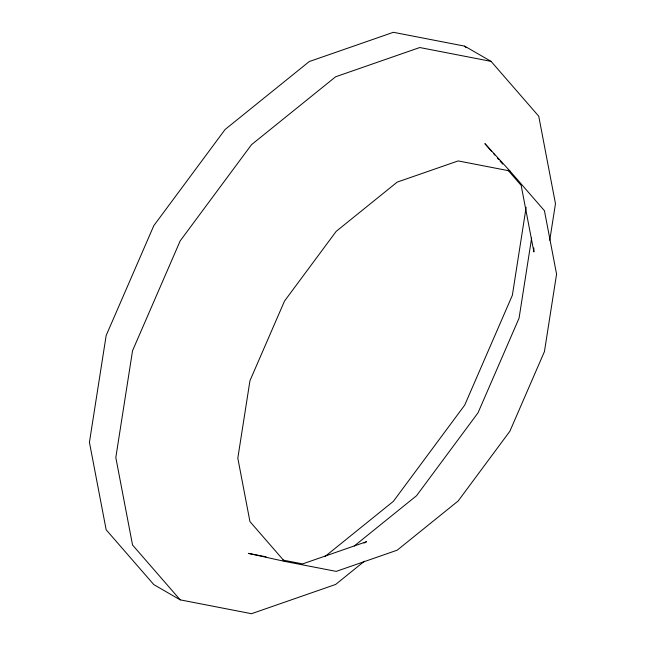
<?xml version="1.0" encoding="UTF-8"?>
<svg xmlns="http://www.w3.org/2000/svg" width="646" height="646" viewBox="0 0 646 646"><rect width="100%" height="100%" fill="white"/><g stroke="black" fill="none" stroke-linecap="round" stroke-linejoin="round"><path stroke-width="0.97" d="M526.143 207.253L512.359 295.27L464.7 405.131L393.382 501.328L324.841 556.65M531.626 238.019L519.069 318.163L478.016 412.818L416.565 495.7L354.218 546.015M549.738 240.288L555.471 203.7L538.74 116.215L491.081 61.378L464.7 46.149L393.382 32.3L309.264 61.548L225.139 129.442L153.821 225.64L106.162 335.5L89.431 442.3L106.162 529.785L153.821 584.622L180.194 599.851L251.512 613.7L335.637 584.452L364.457 561.196M364.021 543.1L366.621 541.655L302.603 563.91L282.867 560.074M491.081 61.378L419.763 47.529L335.637 76.777L251.512 144.672L180.194 240.869L132.543 350.73L115.812 457.53L132.543 545.014L180.194 599.851M509.888 170.956L458.184 160.919L397.193 182.115L336.203 231.341L284.498 301.084L249.945 380.736L237.817 458.167L249.945 521.588L284.498 561.35L336.203 571.387L397.193 550.182L458.184 500.965L509.888 431.221L544.441 351.569L556.569 274.138L544.441 210.717L509.888 170.956L484.896 143.63L491.493 151.221M266.095 556.82L248.339 553.372L284.498 561.35M464.7 46.149L466.024 47.675M493.471 153.498L494.788 155.016M497.428 158.044L498.744 159.562M500.061 161.08L502.701 164.116M507.974 170.189L521.16 185.362L533.895 251.924L533.83 247.959"/></g></svg>
